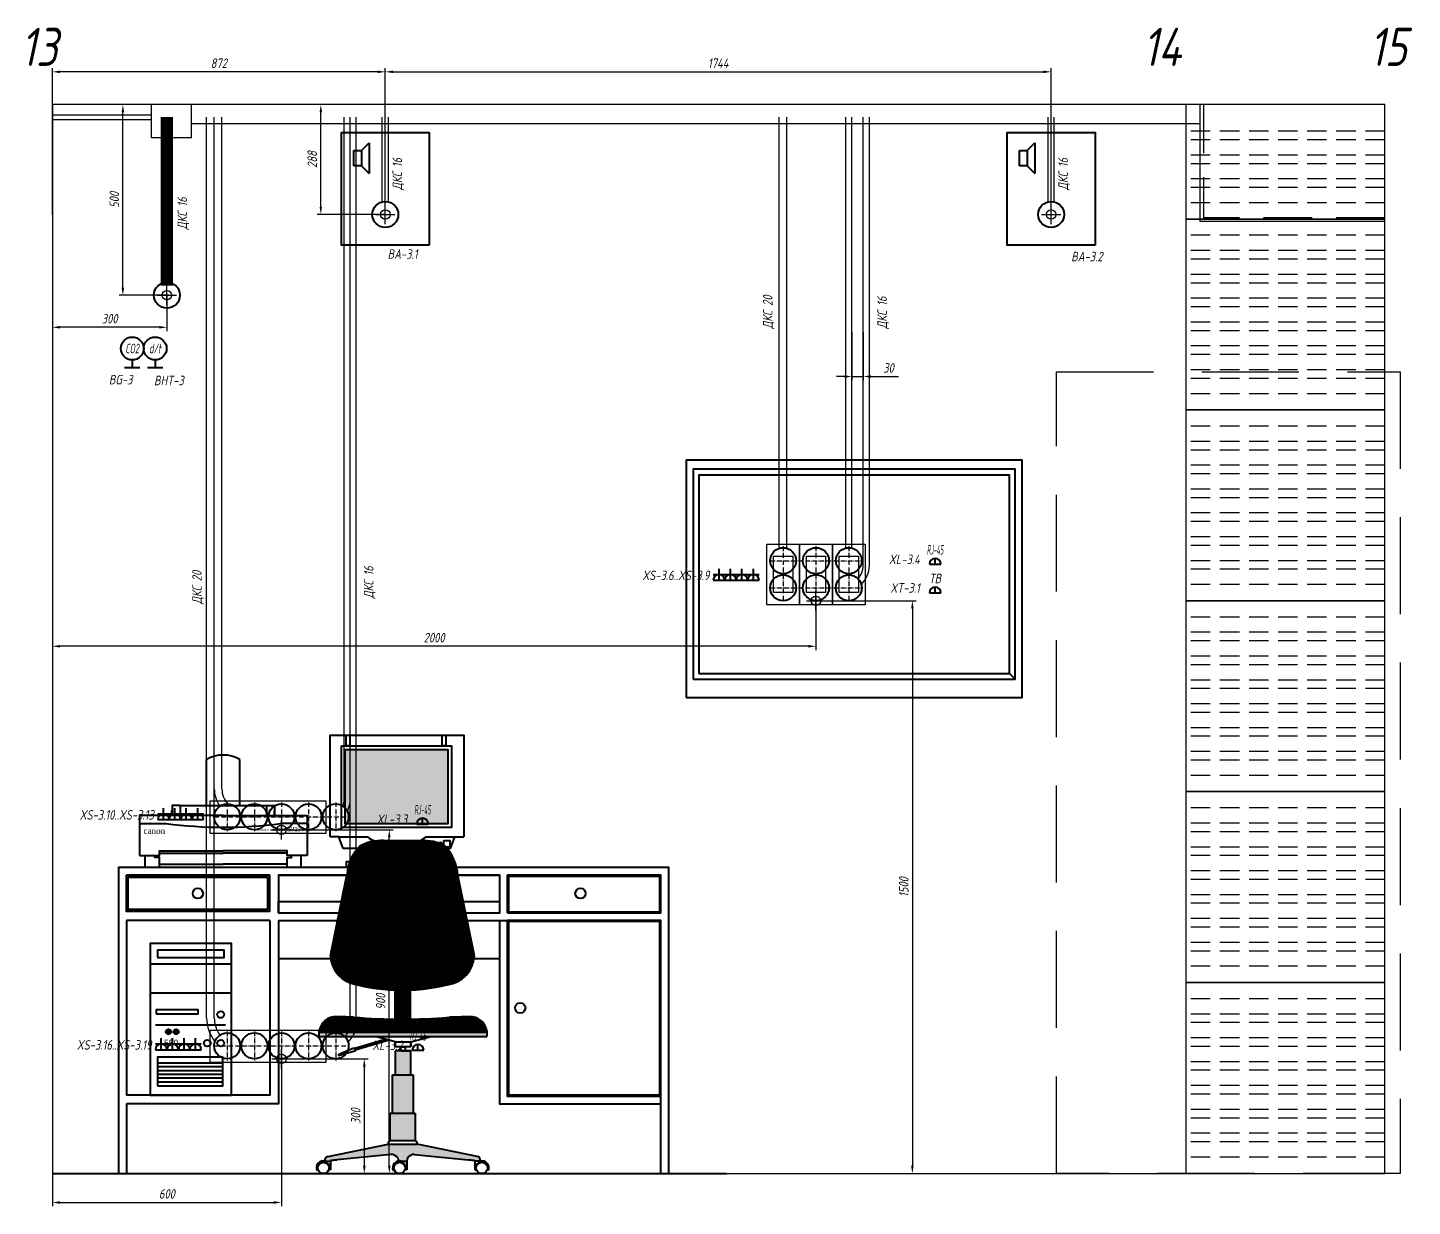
# Model space of a CAD drawing. Header units: millimetres. Extents: x -40374 to 56557, y -58468 to -14063.
# Drawn here: x -569 to 3058, y -31425 to -28337 of the extents above; entities that cross this region are included whole.
import ezdxf
from ezdxf.enums import TextEntityAlignment as Align

# ---------------------------------------------------------------- set-up
doc = ezdxf.new("R2010")
doc.units = ezdxf.units.MM
doc.header["$PDMODE"] = 34
doc.header["$PDSIZE"] = 25
doc.linetypes.add('ACAD_ISO10W100', pattern=[18.5, 12, -3, 0.5, -3])
doc.linetypes.add('DASHED', pattern=[19.05, 12.7, -6.35])
for name, color, linetype in [('01 Черновое', 7, 'Continuous'), ('02 ЭОМ и СС', 7, 'Continuous'), ('03 Потолок', 7, 'Continuous'), ('04 Мебель', 5, 'Continuous'), ('11 Привязка размеры', 7, 'Continuous')]:
    doc.layers.add(name, color=color, linetype=linetype)
doc.layers.add('100 noprint', color=1, linetype='Continuous', plot=False)
doc.styles.get("Standard").update_dxf_attribs({"font": 'Ubuntu-R.ttf'})
doc.styles.add('ГОСТ-ISOCPEUR', font='isocpeui.ttf', dxfattribs={"width": 0.8})
doc.dimstyles.new('ISO-25', dxfattribs={"dimtxt": 2.5, "dimasz": 2.5, "dimexe": 1.25, "dimexo": 0.625, "dimtad": 1, "dimtxsty": 'Standard', "dimcen": 2.5, "dimadec": 0, "dimazin": 0, "dimtfac": 1, "dimtmove": 0, "dimatfit": 3, "dimfxl": 1, "dimarcsym": 0})

# ---------------------------------------------------------------- blocks, each defined once
blk = doc.blocks.new('громкоговоритель')
at = {"color": 0, "lineweight": -2}
for p, q in [((2, 2), (4, 4)), ((4, 4), (4, -4)), ((0, -2), (0, 2)), ((0, 2), (2, 2)), ((2, 2), (2, -2)), ((2, -2), (0, -2)), ((2, -2), (4, -4))]:
    blk.add_line(p, q, dxfattribs=at)
blk = doc.blocks.new('*D614')
at = {"layer": '11 Привязка размеры', "color": 0, "lineweight": -2}
for p, q in [((1589.7, -29135.8), (1589.7, -29260.8)), ((1619.7, -29135.8), (1619.7, -29260.8)), ((1569.7, -29250.8), (1549.7, -29250.8)), ((1589.7, -29250.8), (1619.7, -29250.8)), ((1639.7, -29250.8), (1712.1, -29250.8))]:
    blk.add_line(p, q, dxfattribs=at)
at = {"layer": '11 Привязка размеры', "color": 0}
for points in [[(1569.7, -29254.2), (1569.7, -29247.5), (1589.7, -29250.8)], [(1639.7, -29247.5), (1639.7, -29254.2), (1619.7, -29250.8)]]:
    blk.add_solid(points, dxfattribs=at)
at = {"layer": 'Defpoints', "color": 0}
for p in [(1589.7, -29135.8), (1619.7, -29135.8), (1619.7, -29250.8)]:
    blk.add_point(p, dxfattribs=at)
at = {"layer": '11 Привязка размеры', "color": 0, "insert": (1685.9, -29228.3), "char_height": 25, "attachment_point": 5, "style": 'ГОСТ-ISOCPEUR'}
blk.add_mtext('30', dxfattribs=at)
blk = doc.blocks.new('*D615')
at = {"layer": '11 Привязка размеры', "color": 0, "lineweight": -2}
for p, q in [((95.7, -31038.4), (95.7, -31424.6)), ((-504.3, -31338.4), (-504.3, -31424.6)), ((-484.3, -31414.6), (75.7, -31414.6))]:
    blk.add_line(p, q, dxfattribs=at)
at = {"layer": '11 Привязка размеры', "color": 0}
for points in [[(-484.3, -31411.3), (-484.3, -31418), (-504.3, -31414.6)], [(75.7, -31418), (75.7, -31411.3), (95.7, -31414.6)]]:
    blk.add_solid(points, dxfattribs=at)
at = {"layer": 'Defpoints', "color": 0}
for p in [(95.7, -31038.4), (-504.3, -31338.4), (95.7, -31414.6)]:
    blk.add_point(p, dxfattribs=at)
at = {"layer": '11 Привязка размеры', "color": 0, "insert": (-204.3, -31392.1), "char_height": 25, "attachment_point": 5, "style": 'ГОСТ-ISOCPEUR'}
blk.add_mtext('600', dxfattribs=at)
blk = doc.blocks.new('*D616')
at = {"layer": '11 Привязка размеры', "color": 0, "lineweight": -2}
for p, q in [((95.7, -31038.4), (322.7, -31038.4)), ((312.7, -31058.4), (312.7, -31318.4)), ((95.7, -31338.4), (322.7, -31338.4))]:
    blk.add_line(p, q, dxfattribs=at)
at = {"layer": '11 Привязка размеры', "color": 0}
for points in [[(316, -31058.4), (309.3, -31058.4), (312.7, -31038.4)], [(309.3, -31318.4), (316, -31318.4), (312.7, -31338.4)]]:
    blk.add_solid(points, dxfattribs=at)
at = {"layer": 'Defpoints', "color": 0}
for p in [(95.7, -31038.4), (95.7, -31338.4), (312.7, -31338.4)]:
    blk.add_point(p, dxfattribs=at)
at = {"layer": '11 Привязка размеры', "color": 0, "insert": (290.2, -31188.4), "char_height": 25, "attachment_point": 5, "rotation": 90, "style": 'ГОСТ-ISOCPEUR'}
blk.add_mtext('300', dxfattribs=at)
blk = doc.blocks.new('*D617')
at = {"layer": '11 Привязка размеры', "color": 0, "lineweight": -2}
for p, q in [((95.7, -30438.4), (388.2, -30438.4)), ((378.2, -31318.4), (378.2, -30458.4)), ((96.4, -31338.4), (388.2, -31338.4))]:
    blk.add_line(p, q, dxfattribs=at)
at = {"layer": '11 Привязка размеры', "color": 0}
for points in [[(381.5, -30458.4), (374.9, -30458.4), (378.2, -30438.4)], [(374.9, -31318.4), (381.5, -31318.4), (378.2, -31338.4)]]:
    blk.add_solid(points, dxfattribs=at)
at = {"layer": 'Defpoints', "color": 0}
for p in [(95.7, -30438.4), (378.2, -30438.4), (96.4, -31338.4)]:
    blk.add_point(p, dxfattribs=at)
at = {"layer": '11 Привязка размеры', "color": 0, "insert": (355.7, -30888.4), "char_height": 25, "attachment_point": 5, "rotation": 90, "style": 'ГОСТ-ISOCPEUR'}
blk.add_mtext('900', dxfattribs=at)
blk = doc.blocks.new('*D618')
at = {"layer": '11 Привязка размеры', "color": 0, "lineweight": -2}
for p, q in [((367.7, -28538.4), (188.8, -28538.4)), ((198.8, -28806.4), (198.8, -28558.4)), ((367.7, -28826.4), (188.8, -28826.4))]:
    blk.add_line(p, q, dxfattribs=at)
at = {"layer": '11 Привязка размеры', "color": 0}
for points in [[(202.1, -28558.4), (195.5, -28558.4), (198.8, -28538.4)], [(195.5, -28806.4), (202.1, -28806.4), (198.8, -28826.4)]]:
    blk.add_solid(points, dxfattribs=at)
at = {"layer": 'Defpoints', "color": 0}
for p in [(198.8, -28538.4), (367.7, -28538.4), (367.7, -28826.4)]:
    blk.add_point(p, dxfattribs=at)
at = {"layer": '11 Привязка размеры', "color": 0, "insert": (176.3, -28682.4), "char_height": 25, "attachment_point": 5, "rotation": 90, "style": 'ГОСТ-ISOCPEUR'}
blk.add_mtext('288', dxfattribs=at)
blk = doc.blocks.new('*D619')
at = {"layer": '11 Привязка размеры', "color": 0, "lineweight": -2}
for p, q in [((-504.3, -28826.4), (-504.3, -28442.7)), ((347.7, -28452.7), (-484.3, -28452.7)), ((367.7, -28826.4), (367.7, -28442.7))]:
    blk.add_line(p, q, dxfattribs=at)
at = {"layer": '11 Привязка размеры', "color": 0}
for points in [[(-484.3, -28449.4), (-484.3, -28456), (-504.3, -28452.7)], [(347.7, -28456), (347.7, -28449.4), (367.7, -28452.7)]]:
    blk.add_solid(points, dxfattribs=at)
at = {"layer": 'Defpoints', "color": 0}
for p in [(-504.3, -28452.7), (-504.3, -28826.4), (367.7, -28826.4)]:
    blk.add_point(p, dxfattribs=at)
at = {"layer": '11 Привязка размеры', "color": 0, "insert": (-68.3, -28430.2), "char_height": 25, "attachment_point": 5, "style": 'ГОСТ-ISOCPEUR'}
blk.add_mtext('872', dxfattribs=at)
blk = doc.blocks.new('*D620')
at = {"layer": '11 Привязка размеры', "color": 0, "lineweight": -2}
for p, q in [((367.7, -28826.4), (367.7, -28442.7)), ((387.7, -28452.7), (2091.7, -28452.7)), ((2111.7, -28826.4), (2111.7, -28442.7))]:
    blk.add_line(p, q, dxfattribs=at)
at = {"layer": '11 Привязка размеры', "color": 0}
for points in [[(387.7, -28449.4), (387.7, -28456), (367.7, -28452.7)], [(2091.7, -28456), (2091.7, -28449.4), (2111.7, -28452.7)]]:
    blk.add_solid(points, dxfattribs=at)
at = {"layer": 'Defpoints', "color": 0}
for p in [(2111.7, -28452.7), (367.7, -28826.4), (2111.7, -28826.4)]:
    blk.add_point(p, dxfattribs=at)
at = {"layer": '11 Привязка размеры', "color": 0, "insert": (1239.7, -28430.2), "char_height": 25, "attachment_point": 5, "style": 'ГОСТ-ISOCPEUR'}
blk.add_mtext('1744', dxfattribs=at)
blk = doc.blocks.new('BOBANG~1')
at = {"lineweight": -2}
for points in [[(212.35, 243.98), (212.35, 263.44), (185.5, 263.44), (185.5, 243.98)], [(138.53, 189.52, 1), (139.85, 189.52, 1)], [(140.55, 189.52, 1), (141.88, 189.52, 1)], [(222.6, 189.38), (178.6, 189.38), (178.6, 188.28), (222.6, 188.28)], [(204.33, 160.04), (196.71, 160.04), (180.8, 156.74, 0.02395), (180.73, 156.72, 0.017005), (180.7, 156.72), (180.57, 156.7, 0.30814), (180.26, 156.26), (180.25, 155.62, -0.008166), (180.31, 155.6), (181.62, 155.6), (181.62, 155.74), (197.44, 157.37, -0.243319), (199.28, 156.42), (199.45, 155.66, -0.112803), (200.27, 155.6), (201.59, 155.6), (201.78, 156.42, -0.243319), (203.61, 157.37), (219.43, 155.74), (219.43, 155.6), (220.75, 155.6, -0.008166), (220.8, 155.62), (220.79, 156.26, 0.30814), (220.48, 156.7), (220.35, 156.72, 0.017005), (220.32, 156.72, 0.02395), (220.25, 156.74)]]:
    blk.add_hatch(color=0, dxfattribs=at).paths.add_polyline_path(points)
h = blk.add_hatch(dxfattribs=at)
h.set_pattern_fill('NET3', color=0, scale=0.22, style=0)
h.set_pattern_definition([(0, (4.7289, 2.9199), (0, 0.6985), []), (60, (4.7289, 2.9199), (-0.6049187, 0.34925), []), (120, (4.7289, 2.9199), (-0.6049187, -0.34925), [])])
h.paths.add_polyline_path([(209.32, 207.91, -0.133642), (214.13, 234.24, 0.093564), (211.63, 238.12, 0.145066), (205.4, 239.58), (195.54, 239.58, 0.145066), (189.31, 238.12, 0.172374), (185.92, 230.5), (181.62, 209.37, 0.29236), (186.67, 202.33, 0.13438), (212.75, 201.94, -0.172163)])
h.paths.add_polyline_path([(219.32, 209.37), (215.02, 230.5, 0.077558), (214.13, 234.24, 0.133642), (209.32, 207.91, 0.172163), (212.75, 201.94, 0.009137), (214.49, 202.42, 0.284108)])
h.paths.add_polyline_path([(222.58, 189.38, 0.353189), (218.83, 193.4, 0.006966), (212.78, 193.31, -0.042934), (187.65, 193.33, 0.006069), (182.37, 193.4, 0.350422), (178.6, 189.38)])
h = blk.add_hatch(dxfattribs=at)
h.set_pattern_fill('LINE', color=0, scale=0.165, style=0)
h.set_pattern_definition([(0, (4.72893, 2.91987), (0, 0.523875), [])])
h.paths.add_polyline_path([(202.6, 192.8), (202.6, 200.43, -0.020266), (198.6, 200.41), (198.6, 192.79, 0.006828)])
h = blk.add_hatch(color=0, dxfattribs=at)
h.paths.add_polyline_path([(203.83, 161.03), (203.83, 168.15), (197.23, 168.15), (197.23, 161.03)])
h.paths.add_polyline_path([(203.26, 168.15), (203.26, 178.23), (197.89, 178.23), (197.89, 168.15)])
h.paths.add_polyline_path([(202.64, 178.23), (202.64, 184.54), (200.02, 184.54), (198.6, 184.54), (198.6, 178.23)])
at = {"color": 0, "lineweight": -2}
for p, q in [((178.6, 189.38), (178.6, 188.28)), ((222.6, 189.38), (222.6, 188.28)), ((178.6, 188.28), (222.6, 188.28)), ((198.6, 188.28), (202.64, 188.28)), ((198.6, 185.53), (198.6, 186.89)), ((198.6, 186.89), (198.6, 185.53)), ((198.6, 185.93), (198.6, 185.53)), ((202.64, 185.53), (198.6, 185.53)), ((200.02, 185.53), (201.15, 185.53)), ((200.02, 184.54), (200.02, 185.53)), ((201.15, 185.53), (201.15, 184.54)), ((202.64, 186.89), (202.64, 185.53)), ((202.64, 185.53), (202.64, 186.89)), ((202.64, 185.53), (202.64, 185.93)), ((198.6, 184.54), (198.6, 178.23)), ((202.64, 178.23), (202.64, 184.54)), ((197.89, 168.15), (197.89, 178.23)), ((197.89, 178.23), (203.26, 178.23)), ((203.26, 178.23), (203.26, 168.15)), ((197.23, 161.03), (197.23, 168.15)), ((197.23, 168.15), (203.83, 168.15)), ((203.83, 168.15), (203.83, 161.03)), ((180.57, 156.7), (196.71, 160.04)), ((196.71, 160.04), (204.34, 160.04)), ((197.23, 161.03), (203.83, 161.03)), ((220.48, 156.7), (204.34, 160.04)), ((180.25, 155.6), (180.26, 156.25)), ((197.44, 157.37), (181.62, 155.74)), ((199.28, 156.42), (199.45, 155.66)), ((201.78, 156.42), (201.59, 155.6)), ((203.61, 157.37), (219.43, 155.74)), ((220.8, 155.6), (220.8, 156.25)), ((178.04, 153.22), (178.25, 153.22)), ((180.25, 155.6), (181.62, 155.6)), ((181.62, 153.37), (181.36, 153.37)), ((181.62, 155.6), (181.62, 155.76)), ((181.62, 155.6), (181.62, 155.6)), ((181.62, 155.6), (181.62, 153.37)), ((181.76, 155.76), (183.32, 155.92)), ((198, 153.22), (198.21, 153.22)), ((200.22, 155.6), (201.59, 155.6)), ((201.59, 153.37), (201.33, 153.37)), ((201.59, 155.6), (201.59, 153.37)), ((201.59, 155.6), (201.59, 155.6)), ((219.29, 155.76), (217.73, 155.92)), ((219.43, 155.6), (219.43, 155.76)), ((219.43, 155.6), (219.43, 153.37)), ((220.8, 155.6), (219.43, 155.6)), ((219.43, 155.6), (219.43, 155.6)), ((219.43, 153.37), (219.69, 153.37)), ((223.02, 153.22), (222.81, 153.22))]:
    blk.add_line(p, q, dxfattribs=at)
for points in [[(181.52, 240.53), (181.52, 267.23), (216.52, 267.23), (216.52, 240.53)], [(149.16, 248.75), (149.16, 260.85)], [(157.92, 248.75), (157.92, 260.85)], [(140.08, 246.19), (140.08, 247.49), (140.08, 247.49), (140.08, 247.49)], [(142.24, 248.75), (140.12, 248.75), (140.12, 246.19)], [(142.24, 248.75), (164.84, 248.75)], [(142.24, 248.75), (142.24, 246.19)], [(164.84, 248.75), (166.97, 248.75), (166.97, 246.19)], [(164.84, 248.75), (164.84, 246.19)], [(167, 246.19), (167, 247.49), (167, 247.49), (167, 247.49)], [(153.54, 246.19), (131.61, 246.19), (131.61, 242.23)], [(131.61, 244.83), (131.61, 237.69)], [(131.61, 244.07), (138.55, 244.07)], [(153.54, 246.19), (175.48, 246.19), (175.48, 242.23)], [(175.48, 244.07), (168.54, 244.07)], [(175.48, 244.83), (175.48, 237.69)], [(184.97, 237.5), (183.8, 240.53), (181.52, 240.53)], [(183.8, 240.53), (191.32, 240.53)], [(195.54, 239.58), (205.4, 239.58)], [(206.72, 240.53), (214.24, 240.53)], [(213.07, 237.5), (214.24, 240.53), (216.52, 240.53)], [(131.61, 237.69), (131.61, 235.66)], [(131.61, 235.66), (136.81, 235.66), (136.81, 236.9), (153.54, 236.9)], [(136.81, 236.28), (153.54, 236.28)], [(175.48, 235.66), (170.27, 235.66), (170.27, 236.9), (153.54, 236.9)], [(170.27, 236.28), (153.54, 236.28)], [(175.48, 237.69), (175.48, 235.66)], [(188.76, 237.5), (184.97, 237.5)], [(203.66, 235.14), (207.04, 237.63)], [(213.07, 237.5), (212.17, 237.5)], [(186.26, 232.57), (126.08, 232.57), (126.08, 152.4)], [(133.1, 232.57), (133.1, 235.66)], [(136.81, 232.57), (136.81, 235.11), (135.64, 235.11), (135.64, 235.66)], [(136.81, 233.44), (153.54, 233.44)], [(170.27, 233.44), (153.54, 233.44)], [(170.27, 232.57), (170.27, 235.11), (171.44, 235.11), (171.44, 235.66)], [(173.99, 232.57), (173.99, 235.66)], [(186.26, 232.57), (185.84, 232.57), (185.84, 234.07), (186.73, 234.07)], [(270.24, 152.4), (270.24, 232.57), (214.68, 232.57)], [(128.16, 230.49), (128.16, 221.02)], [(165.63, 230.49), (128.16, 230.49)], [(165.63, 230.49), (165.63, 221.02), (128.16, 221.02)], [(168, 230.49), (185.92, 230.49)], [(168, 230.49), (168, 220.65)], [(185.92, 230.49), (168, 230.49), (168, 220.65), (183.91, 220.65)], [(181.62, 209.37), (185.92, 230.5)], [(219.32, 209.37), (215.02, 230.5)], [(217.02, 220.65), (226, 220.65), (226, 230.49), (215.02, 230.49)], [(215.02, 230.49), (226, 230.49)], [(217.02, 220.65), (226, 220.65), (226, 230.49)], [(228, 220.65), (228, 230.49)], [(228, 230.49), (268.16, 230.49)], [(228.37, 230.49), (265.83, 230.49)], [(268.16, 220.65), (268.16, 230.49)], [(168, 220.65), (168, 223.65), (184.52, 223.65)], [(216.41, 223.65), (226, 223.65)], [(168, 218.65), (168, 170.65), (128.16, 170.65)], [(165.74, 218.65), (165.74, 172.91), (128.16, 172.91)], [(165.74, 218.65), (128.16, 218.65)], [(128.16, 218.65), (128.16, 172.91)], [(168, 220.65), (183.91, 220.65)], [(168, 218.65), (183.51, 218.65)], [(168, 218.65), (168, 208.65), (181.69, 208.65)], [(217.43, 218.65), (228, 218.65)], [(225.92, 218.65), (225.92, 170.65), (268.16, 170.65)], [(227.92, 218.65), (227.92, 172.65), (268.16, 172.65)], [(228, 220.65), (268.16, 220.65)], [(228, 218.65), (268.16, 218.65)], [(268.16, 152.4), (268.16, 218.65)], [(134.38, 207.33), (155.71, 207.33)], [(219.24, 208.65), (225.92, 208.65)], [(134.38, 199.69), (155.71, 199.69)], [(198.6, 192.79), (198.6, 200.41)], [(202.6, 192.8), (202.6, 200.43)], [(135.81, 191.34), (154.11, 191.34)], [(178.6, 189.38), (221.48, 189.38)], [(178.6, 189.38), (222.6, 189.38)], [(178.6, 189.38), (178.6, 189.38)], [(178.6, 189.38), (178.6, 189.38)], [(222.58, 189.86), (222.58, 189.38)], [(187.73, 185.22), (183.83, 183.57)], [(196.22, 187.52), (188, 185.08)], [(196.97, 187.32), (188.12, 184.7)], [(198.6, 186.89), (193.34, 188.28)], [(198.6, 186.89), (202.64, 186.89)], [(202.64, 186.89), (207.9, 188.28)], [(136.34, 181.39), (153.4, 181.39)], [(187.98, 184.42), (183.95, 183.26)], [(200.02, 184.54), (202.64, 184.54), (198.6, 184.54)], [(136.34, 180.39), (153.4, 180.39)], [(136.34, 179.39), (153.4, 179.39)], [(136.34, 178.39), (153.4, 178.39)], [(136.34, 177.39), (153.4, 177.39)], [(136.34, 176.39), (153.4, 176.39)], [(128.16, 170.65), (128.16, 152.4)], [(108.8, 152.4), (285.36, 152.4)], [(126.08, 152.4), (128.16, 152.4)]]:
    blk.add_lwpolyline(points, dxfattribs=at)
for points in [[(185.74, 267.2), (186.71, 267.2), (186.71, 264.44), (185.74, 264.44)], [(210.86, 267.2), (211.83, 267.2), (211.83, 264.44), (210.86, 264.44)], [(184.5, 264.44), (213.35, 264.44), (213.35, 242.98), (184.5, 242.98)], [(185.5, 263.44), (212.35, 263.44), (212.35, 243.98), (185.5, 243.98)], [(211.34, 239.64), (212.92, 239.64), (212.92, 237.84), (211.34, 237.84)], [(128.16, 230.49), (165.63, 230.49), (165.63, 221.02), (128.16, 221.02)], [(128.66, 229.99), (165.13, 229.99), (165.13, 221.52), (128.66, 221.52)], [(228, 220.65), (268.16, 220.65), (268.16, 230.49), (228, 230.49)], [(228.3, 220.95), (267.86, 220.95), (267.86, 230.19), (228.3, 230.19)], [(227.92, 172.65), (268.16, 172.65), (268.16, 218.65), (227.92, 218.65)], [(228.22, 172.95), (267.86, 172.95), (267.86, 218.35), (228.22, 218.35)], [(134.38, 172.91), (155.71, 172.91), (155.71, 212.65), (134.38, 212.65)], [(136.34, 208.92), (153.76, 208.92), (153.76, 210.88), (136.34, 210.88)], [(135.98, 194.18), (147, 194.18), (147, 195.25), (135.98, 195.25)], [(136.34, 175.35), (153.4, 175.35), (153.4, 182.81), (136.34, 182.81)]]:
    blk.add_lwpolyline(points, close=True, dxfattribs=at)
for centre, radius in [((206.99, 238.6), 0.525), ((208.71, 238.6), 0.525), ((210.37, 238.6), 0.525), ((146.9, 225.75), 1.35), ((247.1, 225.75), 1.35), ((231.33, 195.73), 1.35), ((152.87, 194), 0.888), ((139.19, 189.52), 0.662), ((141.21, 189.52), 0.662), ((149.36, 186.52), 0.888), ((152.87, 186.52), 0.888), ((179.78, 153.83), 1.48), ((199.74, 153.83), 1.48), ((221.28, 153.83), 1.48)]:
    blk.add_circle(centre, radius, dxfattribs=at)
for centre, radius, start, end in [((153.54, 253), 8.99, 60.8336, 119.1664), ((153.54, 355.51), 112.44, 262.3367, 277.6633), ((194.9, 228.34), 11.26, 86.7355, 119.7517), ((199.02, 251.82), 13.67, 235.7081, 244.6695), ((199.02, 251.82), 13.67, 296.4245, 304.2919), ((206.04, 228.34), 11.26, 60.2483, 93.2645), ((198.33, 229.54), 12.45, 136.4608, 175.5814), ((202.6, 229.54), 12.45, 4.4186, 43.5392), ((141.08, 212.23), 50.96, 355.1366, 25.5847), ((260.09, 212.23), 50.96, 154.4153, 184.8634), ((189.65, 209.8), 8.05, 183.048, 248.2352), ((181.73, 209.76), 10.29, 310.5793, 0.0917), ((219.45, 209.76), 10.29, 179.9083, 229.4207), ((211.28, 209.8), 8.05, 277.2198, 356.952), ((200.42, 249.78), 49.4, 253.8402, 286.5486), ((183, 189.03), 4.41, 98.1962, 175.4426), ((182.37, -23.98), 217.38, 88.609, 90), ((200.34, 339.37), 146.59, 265.0345, 274.8682), ((218.87, -23.98), 217.38, 90, 91.6059), ((218.22, 189.07), 4.38, 4.1436, 81.9543), ((187.66, 184.76), 0.466, 314.0103, 81.6492), ((183.91, 183.43), 0.17, 124.5619, 281.3028), ((197.7, 160.16), 0.992, 118.1154, 185.2718), ((199.03, 160.08), 2.32, 180.268, 180.9795), ((203.36, 160.16), 0.992, 354.7282, 61.8846), ((202.02, 160.09), 2.32, 358.9003, 359.984), ((180.73, 156.25), 0.472, 89.4945, 180), ((180.98, 156), 0.769, 99.9949, 108.9032), ((197.44, 155.12), 2.25, 35.2984, 90), ((203.61, 155.12), 2.25, 90, 144.7016), ((220.07, 156), 0.769, 71.0968, 80.0051), ((220.32, 156.25), 0.472, 0, 90.5055), ((179.78, 153.83), 1.85, 73.3162, 199.4467), ((179.78, 153.83), 1.65, 343.8011, 201.8945), ((199.74, 153.83), 1.85, 73.3162, 199.4467), ((199.74, 153.83), 1.65, 343.8011, 201.8945), ((221.28, 153.83), 1.65, 338.1055, 196.1989), ((221.28, 153.83), 1.85, 340.5533, 106.6838)]:
    blk.add_arc(centre, radius, start, end, dxfattribs=at)
at = {"color": 0, "lineweight": -2, "attachment_point": 1}
for s, insert, char_height in [('\\fVNI-Times|b0|i0|c0|p2;BJ230', (170.51, 243.12), 1.08), ('550', (138.02, 187.41), 1.7)]:
    blk.add_mtext(s, dxfattribs=dict(at, insert=insert, char_height=char_height))
for s, insert, char_height, width in [('\\fVNI-Times|b0|i0|c0|p2;canon', (132.65, 242.92), 1.575, 4.6557), ('\\fVNI-Times|b0|i0|c0|p2;BUBBLE JET PRINTER', (162.51, 242.6), 0.504, 11.2256)]:
    blk.add_mtext(s, dxfattribs=dict(at, insert=insert, char_height=char_height, width=width))
blk = doc.blocks.new('*D660')
at = {"layer": '11 Привязка размеры', "color": 0, "lineweight": -2}
for p, q in [((-504.3, -29838.4), (-504.3, -29967.6)), ((1495.7, -29838.4), (1495.7, -29967.6)), ((1475.7, -29957.6), (-484.3, -29957.6))]:
    blk.add_line(p, q, dxfattribs=at)
at = {"layer": '11 Привязка размеры', "color": 0}
for points in [[(-484.3, -29954.2), (-484.3, -29960.9), (-504.3, -29957.6)], [(1475.7, -29960.9), (1475.7, -29954.2), (1495.7, -29957.6)]]:
    blk.add_solid(points, dxfattribs=at)
at = {"layer": 'Defpoints', "color": 0}
for p in [(-504.3, -29838.4), (1495.7, -29838.4), (-504.3, -29957.6)]:
    blk.add_point(p, dxfattribs=at)
at = {"layer": '11 Привязка размеры', "color": 0, "insert": (495.7, -29935.1), "char_height": 25, "attachment_point": 5, "style": 'ГОСТ-ISOCPEUR'}
blk.add_mtext('2000', dxfattribs=at)
blk = doc.blocks.new('*D661')
at = {"layer": '11 Привязка размеры', "color": 0, "lineweight": -2}
for p, q in [((1495.7, -29838.4), (1758.2, -29838.4)), ((1748.2, -29858.4), (1748.2, -31318.4)), ((1595.7, -31338.4), (1758.2, -31338.4))]:
    blk.add_line(p, q, dxfattribs=at)
at = {"layer": '11 Привязка размеры', "color": 0}
for points in [[(1751.6, -29858.4), (1744.9, -29858.4), (1748.2, -29838.4)], [(1744.9, -31318.4), (1751.6, -31318.4), (1748.2, -31338.4)]]:
    blk.add_solid(points, dxfattribs=at)
at = {"layer": 'Defpoints', "color": 0}
for p in [(1495.7, -29838.4), (1595.7, -31338.4), (1748.2, -31338.4)]:
    blk.add_point(p, dxfattribs=at)
at = {"layer": '11 Привязка размеры', "color": 0, "insert": (1725.7, -30588.4), "char_height": 25, "attachment_point": 5, "rotation": 90, "style": 'ГОСТ-ISOCPEUR'}
blk.add_mtext('1500', dxfattribs=at)
blk = doc.blocks.new('*D686')
at = {"layer": '11 Привязка размеры', "color": 0, "lineweight": -2}
for p, q in [((-504.3, -29037.9), (-504.3, -29131.9)), ((-204.3, -29037.9), (-204.3, -29131.9)), ((-224.3, -29121.9), (-484.3, -29121.9))]:
    blk.add_line(p, q, dxfattribs=at)
at = {"layer": '11 Привязка размеры', "color": 0}
for points in [[(-484.3, -29118.6), (-484.3, -29125.2), (-504.3, -29121.9)], [(-224.3, -29125.2), (-224.3, -29118.6), (-204.3, -29121.9)]]:
    blk.add_solid(points, dxfattribs=at)
at = {"layer": 'Defpoints', "color": 0}
for p in [(-504.3, -29037.9), (-204.3, -29037.9), (-504.3, -29121.9)]:
    blk.add_point(p, dxfattribs=at)
at = {"layer": '11 Привязка размеры', "color": 0, "insert": (-354.3, -29099.4), "char_height": 25, "attachment_point": 5, "style": 'ГОСТ-ISOCPEUR'}
blk.add_mtext('300', dxfattribs=at)
blk = doc.blocks.new('*D687')
at = {"layer": '11 Привязка размеры', "color": 0, "lineweight": -2}
for p, q in [((-200.3, -28538.4), (-329.7, -28538.4)), ((-319.7, -29017.9), (-319.7, -28558.4)), ((-200.3, -29037.9), (-329.7, -29037.9))]:
    blk.add_line(p, q, dxfattribs=at)
at = {"layer": '11 Привязка размеры', "color": 0}
for points in [[(-316.3, -28558.4), (-323, -28558.4), (-319.7, -28538.4)], [(-323, -29017.9), (-316.3, -29017.9), (-319.7, -29037.9)]]:
    blk.add_solid(points, dxfattribs=at)
at = {"layer": 'Defpoints', "color": 0}
for p in [(-319.7, -28538.4), (-200.3, -28538.4), (-200.3, -29037.9)]:
    blk.add_point(p, dxfattribs=at)
at = {"layer": '11 Привязка размеры', "color": 0, "insert": (-342.2, -28788.1), "char_height": 25, "attachment_point": 5, "rotation": 90, "style": 'ГОСТ-ISOCPEUR'}
blk.add_mtext('500', dxfattribs=at)
blk = doc.blocks.new('датчик CO2')
at = {"color": 0, "lineweight": -2}
for p, q in [((-2, 0), (2, 0)), ((0, 2), (0, 0))]:
    blk.add_line(p, q, dxfattribs=at)
blk.add_circle((0, 5), 3, dxfattribs=at)
at = {"color": 0, "lineweight": -2, "style": 'ГОСТ-ISOCPEUR', "width": 0.6}
blk.add_text('CO2', height=2.5, rotation=360, dxfattribs=at).set_placement((-0.01, 5), align=Align.MIDDLE_CENTER)
blk = doc.blocks.new('датчик температуры и влажности')
at = {"color": 0, "lineweight": -2}
for p, q in [((-2, 0), (2, 0)), ((0, 2), (0, 0))]:
    blk.add_line(p, q, dxfattribs=at)
blk.add_circle((0, 5), 3, dxfattribs=at)
at = {"color": 0, "lineweight": -2, "style": 'ГОСТ-ISOCPEUR', "width": 0.6}
blk.add_text('d/t', height=2.5, rotation=360, dxfattribs=at).set_placement((-0.01, 5), align=Align.MIDDLE_CENTER)
blk = doc.blocks.new('розетка RJ-45')
at = {"color": 0, "lineweight": -2}
for p, q in [((-1.5, 0), (1.5, 0)), ((0, 0), (0, 1.5))]:
    blk.add_line(p, q, dxfattribs=at)
blk.add_arc((0, 0), 1.5, 0, 180, dxfattribs=at)
at = {"color": 0, "lineweight": -2, "style": 'ГОСТ-ISOCPEUR', "width": 0.4}
blk.add_text('RJ-45', height=2.5, dxfattribs=at).set_placement((0, 2.5), align=Align.CENTER)
blk = doc.blocks.new('розетка скрытая трехполюсная')
at = {"color": 0, "lineweight": -2}
for p, q in [((-1.5, 1.5), (1.5, 1.5)), ((-1.5, 0), (1.5, 0)), ((0, 0), (0, 3))]:
    blk.add_line(p, q, dxfattribs=at)
blk.add_arc((0, 0), 1.5, 0, 180, dxfattribs=at)
blk = doc.blocks.new('розетка ТВ')
at = {"color": 0, "lineweight": -2}
for p, q in [((-1.5, 0), (1.5, 0)), ((0, 0), (0, 1.5))]:
    blk.add_line(p, q, dxfattribs=at)
blk.add_arc((0, 0), 1.5, 0, 180, dxfattribs=at)
at = {"color": 0, "lineweight": -2, "style": 'ГОСТ-ISOCPEUR', "width": 0.8}
blk.add_text('ТВ', height=2.5, dxfattribs=at).set_placement((0, 2.5), align=Align.CENTER)

msp = doc.modelspace()

# ---------------------------------------------------------------- linework, layer by layer
for p, q in [((2465.7, -31338.4), (2465.7, -28538.4)), ((2985.7, -29338.4), (2465.7, -29338.4)), ((2985.7, -30338.4), (2465.7, -30338.4))]:
    msp.add_line(p, q)
for points in [[(2465.7, -29338.4), (2985.7, -29338.4), (2985.7, -28838.4), (2465.7, -28838.4)], [(2465.7, -28838.4), (2985.7, -28838.4)], [(2985.7, -29338.4), (2465.7, -29338.4)], [(2465.7, -30338.4), (2985.7, -30338.4), (2985.7, -29838.4), (2465.7, -29838.4)], [(2465.7, -29838.4), (2985.7, -29838.4)], [(2985.7, -30338.4), (2465.7, -30338.4)], [(2465.7, -31338.4), (2985.7, -31338.4), (2985.7, -30838.4), (2465.7, -30838.4)], [(2465.7, -30838.4), (2985.7, -30838.4)]]:
    msp.add_lwpolyline(points)
at = {"layer": '01 Черновое'}
msp.add_lwpolyline([(2985.7, -31338.4), (2985.7, -28538.4), (-504.3, -28538.4), (-504.3, -31338.4)], close=True, dxfattribs=at)
at = {"layer": '01 Черновое', "linetype": 'DASHED', "ltscale": 20}
msp.add_lwpolyline([(3025.7, -29238.4), (3025.7, -31338.4), (2125.7, -31338.4), (2125.7, -29238.4)], close=True, dxfattribs=at)
at = {"layer": '02 ЭОМ и СС', "color": 1}
for p, q in [((-100.3, -30930.8), (-100.3, -28571.4)), ((-100.3, -30930.8), (-100.3, -28571.4)), ((-80.3, -30930.8), (-80.3, -28571.4)), ((-80.3, -30930.8), (-80.3, -28571.4)), ((-60.3, -30330.8), (-60.3, -28571.4)), ((-60.3, -30330.8), (-60.3, -28571.4)), ((1399.7, -29701.1), (1399.7, -28571.4)), ((1399.7, -29701.1), (1399.7, -28571.4)), ((1419.7, -29701.1), (1419.7, -28571.4)), ((1419.7, -29701.1), (1419.7, -28571.4))]:
    msp.add_line(p, q, dxfattribs=at)
at = {"layer": '02 ЭОМ и СС', "color": 6}
for p, q in [((259.7, -30358.8), (259.7, -28571.4)), ((259.7, -30358.8), (259.7, -28571.4)), ((275.7, -30946.3), (275.7, -28571.4)), ((275.7, -30358.8), (275.7, -28571.4)), ((275.7, -30946.3), (275.7, -28571.4)), ((275.7, -30358.8), (275.7, -28571.4)), ((291.7, -30946.3), (291.7, -28571.4)), ((291.7, -30946.3), (291.7, -28571.4)), ((1573.7, -29700.1), (1573.7, -28571.4)), ((1573.7, -29700.1), (1573.7, -28571.4)), ((1589.7, -29700.1), (1589.7, -28571.4)), ((1589.7, -29700.1), (1589.7, -28571.4)), ((1619.7, -29746.3), (1619.7, -28571.4)), ((1619.7, -29746.3), (1619.7, -28571.4)), ((1635.7, -29746.3), (1635.7, -28571.4)), ((1635.7, -29746.3), (1635.7, -28571.4))]:
    msp.add_line(p, q, dxfattribs=at)
at = {"layer": '02 ЭОМ и СС'}
for p, q in [((359.7, -28793.3), (359.7, -28571.4)), ((359.7, -28793.3), (359.7, -28571.4)), ((375.7, -28793.3), (375.7, -28571.4)), ((375.7, -28793.3), (375.7, -28571.4)), ((2103.7, -28793.3), (2103.7, -28571.4)), ((2103.7, -28793.3), (2103.7, -28571.4)), ((2119.7, -28793.3), (2119.7, -28571.4)), ((2119.7, -28793.3), (2119.7, -28571.4))]:
    msp.add_line(p, q, dxfattribs=at)
at = {"layer": '02 ЭОМ и СС', "color": 254, "const_width": 16}
msp.add_lwpolyline([(-212.3, -29013.1), (-212.3, -28571.4)], dxfattribs=at)
msp.add_lwpolyline([(-212.3, -29013.1), (-212.3, -28571.4)], dxfattribs=at)
at = {"layer": '02 ЭОМ и СС', "const_width": 16, "flags": 128}
msp.add_lwpolyline([(-196.3, -29013.1), (-196.3, -28571.4)], dxfattribs=at)
msp.add_lwpolyline([(-196.3, -29013.1), (-196.3, -28571.4)], dxfattribs=at)
at = {"layer": '02 ЭОМ и СС', "lineweight": 40, "flags": 128}
for points in [[(482.7, -28906.4), (252.7, -28906.4), (252.7, -28611.4), (482.7, -28611.4)], [(2226.7, -28906.4), (1996.7, -28906.4), (1996.7, -28611.4), (2226.7, -28611.4)]]:
    msp.add_lwpolyline(points, close=True, dxfattribs=at)
at = {"layer": '02 ЭОМ и СС', "lineweight": 40}
for centre in [(367.7, -28826.4), (367.7, -28826.4), (2111.7, -28826.4), (2111.7, -28826.4), (-204.3, -29037.9), (-204.3, -29037.9)]:
    msp.add_circle(centre, 34, dxfattribs=at)
at = {"layer": '02 ЭОМ и СС', "color": 1, "lineweight": 40}
for centre in [(1409.7, -29733.4), (1409.7, -29733.4), (1495.7, -29733.4), (1495.7, -29733.4), (1409.7, -29804.4), (1409.7, -29804.4), (1495.7, -29804.4), (1495.7, -29804.4), (-46.3, -30404.4), (-46.3, -30404.4), (24.7, -30404.4), (24.7, -30404.4), (95.7, -30404.4), (95.7, -30404.4), (166.7, -30404.4), (166.7, -30404.4), (-46.3, -31004.4), (-46.3, -31004.4), (24.7, -31004.4), (24.7, -31004.4), (95.7, -31004.4), (95.7, -31004.4), (166.7, -31004.4), (166.7, -31004.4)]:
    msp.add_circle(centre, 34, dxfattribs=at)
at = {"layer": '02 ЭОМ и СС', "color": 6, "lineweight": 40}
for centre in [(1581.7, -29733.4), (1581.7, -29733.4), (1581.7, -29804.4), (1581.7, -29804.4), (237.7, -30404.4), (237.7, -30404.4), (237.7, -31004.4), (237.7, -31004.4)]:
    msp.add_circle(centre, 34, dxfattribs=at)
at = {"layer": '02 ЭОМ и СС', "color": 6}
for centre, radius, start in [((1571.7, -29746.3), 48, 315), ((1571.7, -29746.3), 48, 315), ((1571.7, -29746.3), 64, 311.5369), ((1571.7, -29746.3), 64, 311.5369), ((211.7, -30358.8), 48, 338.9809), ((211.7, -30358.8), 48, 338.9809), ((211.7, -30358.8), 64, 331.7586), ((211.7, -30358.8), 64, 331.7586), ((227.7, -30946.3), 48, 315), ((227.7, -30946.3), 48, 315), ((227.7, -30946.3), 64, 311.5369), ((227.7, -30946.3), 64, 311.5369)]:
    msp.add_arc(centre, radius, start, 0, dxfattribs=at)
at = {"layer": '02 ЭОМ и СС', "color": 1}
for centre, radius, end in [((-0.3, -30330.8), 80, 214.8965), ((-0.3, -30330.8), 80, 214.8965), ((-0.3, -30330.8), 60, 222.7633), ((-0.3, -30330.8), 60, 222.7633), ((-0.3, -30930.8), 100, 218.6209), ((-0.3, -30930.8), 100, 218.6209), ((-0.3, -30930.8), 80, 214.8965), ((-0.3, -30930.8), 80, 214.8965)]:
    msp.add_arc(centre, radius, 180, end, dxfattribs=at)
at = {"layer": '03 Потолок', "color": 1, "lineweight": -2}
for p, q in [((-244.3, -28625.4), (-244.3, -28538.4)), ((-140.3, -28625.4), (-140.3, -28538.4)), ((2501.2, -28538.4), (2501.2, -28844.9)), ((-503.6, -28565.4), (-244.3, -28565.4)), ((-503.6, -28577.9), (-244.3, -28577.9)), ((-140.3, -28588.4), (2501.2, -28588.4)), ((-140.3, -28625.4), (-244.3, -28625.4)), ((2985.7, -28844.9), (2501.2, -28844.9))]:
    msp.add_line(p, q, dxfattribs=at)
at = {"layer": '03 Потолок', "color": 1, "linetype": 'DASHED', "ltscale": 10}
for p in [(2510.7, -28538.4), (2985.7, -28835.4)]:
    msp.add_line(p, (2510.7, -28835.4), dxfattribs=at)
at = {"layer": '04 Мебель', "lineweight": 40, "flags": 128}
for points in [[(1155.4, -30092), (2036.1, -30092), (2036.1, -29470), (1155.4, -29470)], [(1173.7, -30043.9), (2017.7, -30043.9), (2017.7, -29493.9), (1173.7, -29493.9)], [(1188.7, -30028.9), (2002.7, -30028.9), (2002.7, -29508.9), (1188.7, -29508.9)]]:
    msp.add_lwpolyline(points, close=True, dxfattribs=at)
msp.add_lwpolyline([(2002.7, -30028.9), (2017.7, -30043.9)], dxfattribs=at)
at = {"layer": '100 noprint', "linetype": 'DASHED', "ltscale": 4}
for p, q in [((2985.7, -28608.4), (2465.7, -28608.4)), ((2985.7, -28630.9), (2465.7, -28630.9)), ((2985.7, -28670.9), (2465.7, -28670.9)), ((2985.7, -28693.4), (2465.7, -28693.4)), ((2985.7, -28733.4), (2465.7, -28733.4)), ((2985.7, -28755.9), (2465.7, -28755.9)), ((2985.7, -28795.9), (2465.7, -28795.9)), ((2985.7, -28880.9), (2465.7, -28880.9)), ((2985.7, -28920.9), (2465.7, -28920.9)), ((2985.7, -28943.4), (2465.7, -28943.4)), ((2985.7, -28983.4), (2465.7, -28983.4)), ((2985.7, -29005.9), (2465.7, -29005.9)), ((2985.7, -29045.9), (2465.7, -29045.9)), ((2985.7, -29068.4), (2465.7, -29068.4)), ((2985.7, -29108.4), (2465.7, -29108.4)), ((2985.7, -29130.9), (2465.7, -29130.9)), ((2985.7, -29170.9), (2465.7, -29170.9)), ((2985.7, -29193.4), (2465.7, -29193.4)), ((2985.7, -29233.4), (2465.7, -29233.4)), ((2985.7, -29255.9), (2465.7, -29255.9)), ((2985.7, -29295.9), (2465.7, -29295.9)), ((2985.7, -29380.9), (2465.7, -29380.9)), ((2985.7, -29420.9), (2465.7, -29420.9)), ((2985.7, -29443.4), (2465.7, -29443.4)), ((2985.7, -29483.4), (2465.7, -29483.4)), ((2985.7, -29505.9), (2465.7, -29505.9)), ((2985.7, -29545.9), (2465.7, -29545.9)), ((2985.7, -29568.4), (2465.7, -29568.4)), ((2985.7, -29608.4), (2465.7, -29608.4)), ((2985.7, -29630.9), (2465.7, -29630.9)), ((2985.7, -29670.9), (2465.7, -29670.9)), ((2985.7, -29693.4), (2465.7, -29693.4)), ((2985.7, -29733.4), (2465.7, -29733.4)), ((2985.7, -29755.9), (2465.7, -29755.9)), ((2985.7, -29795.9), (2465.7, -29795.9)), ((2985.7, -29880.9), (2465.7, -29880.9)), ((2985.7, -29920.9), (2465.7, -29920.9)), ((2985.7, -29943.4), (2465.7, -29943.4)), ((2985.7, -29983.4), (2465.7, -29983.4)), ((2985.7, -30005.9), (2465.7, -30005.9)), ((2985.7, -30045.9), (2465.7, -30045.9)), ((2985.7, -30068.4), (2465.7, -30068.4)), ((2985.7, -30108.4), (2465.7, -30108.4)), ((2985.7, -30130.9), (2465.7, -30130.9)), ((2985.7, -30170.9), (2465.7, -30170.9)), ((2985.7, -30193.4), (2465.7, -30193.4)), ((2985.7, -30233.4), (2465.7, -30233.4)), ((2985.7, -30255.9), (2465.7, -30255.9)), ((2985.7, -30295.9), (2465.7, -30295.9)), ((2985.7, -30380.9), (2465.7, -30380.9)), ((2985.7, -30420.9), (2465.7, -30420.9)), ((2985.7, -30443.4), (2465.7, -30443.4)), ((2985.7, -30483.4), (2465.7, -30483.4)), ((2985.7, -30505.9), (2465.7, -30505.9)), ((2985.7, -30545.9), (2465.7, -30545.9)), ((2985.7, -30568.4), (2465.7, -30568.4)), ((2985.7, -30608.4), (2465.7, -30608.4)), ((2985.7, -30630.9), (2465.7, -30630.9)), ((2985.7, -30670.9), (2465.7, -30670.9)), ((2985.7, -30693.4), (2465.7, -30693.4)), ((2985.7, -30733.4), (2465.7, -30733.4)), ((2985.7, -30755.9), (2465.7, -30755.9)), ((2985.7, -30795.9), (2465.7, -30795.9)), ((2985.7, -30880.9), (2465.7, -30880.9)), ((2985.7, -30920.9), (2465.7, -30920.9)), ((2985.7, -30943.4), (2465.7, -30943.4)), ((2985.7, -30983.4), (2465.7, -30983.4)), ((2985.7, -31005.9), (2465.7, -31005.9)), ((2985.7, -31045.9), (2465.7, -31045.9)), ((2985.7, -31068.4), (2465.7, -31068.4)), ((2985.7, -31108.4), (2465.7, -31108.4)), ((2985.7, -31130.9), (2465.7, -31130.9)), ((2985.7, -31170.9), (2465.7, -31170.9)), ((2985.7, -31193.4), (2465.7, -31193.4)), ((2985.7, -31233.4), (2465.7, -31233.4)), ((2985.7, -31255.9), (2465.7, -31255.9)), ((2985.7, -31295.9), (2465.7, -31295.9))]:
    msp.add_line(p, q, dxfattribs=at)
at = {"layer": '100 noprint', "color": 2, "lineweight": -2}
for points in [[(1452.7, -29848.7), (1366.7, -29848.7), (1366.7, -29689.7), (1452.7, -29689.7)], [(1452.7, -29848.7), (1366.7, -29848.7), (1366.7, -29689.7), (1452.7, -29689.7)], [(1538.7, -29848.7), (1452.7, -29848.7), (1452.7, -29689.7), (1538.7, -29689.7)], [(1538.7, -29848.7), (1452.7, -29848.7), (1452.7, -29689.7), (1538.7, -29689.7)], [(1624.7, -29848.7), (1538.7, -29848.7), (1538.7, -29689.7), (1624.7, -29689.7)], [(1624.7, -29848.7), (1538.7, -29848.7), (1538.7, -29689.7), (1624.7, -29689.7)], [(1384.7, -29816.7), (1384.7, -29721.7), (1434.7, -29721.7), (1434.7, -29816.7)], [(1384.7, -29816.7), (1384.7, -29721.7), (1434.7, -29721.7), (1434.7, -29816.7)], [(1470.7, -29816.7), (1470.7, -29721.7), (1520.7, -29721.7), (1520.7, -29816.7)], [(1470.7, -29816.7), (1470.7, -29721.7), (1520.7, -29721.7), (1520.7, -29816.7)], [(1556.7, -29816.7), (1556.7, -29721.7), (1606.7, -29721.7), (1606.7, -29816.7)], [(1556.7, -29816.7), (1556.7, -29721.7), (1606.7, -29721.7), (1606.7, -29816.7)], [(-91.3, -30447.8), (-91.3, -30362.8), (211.7, -30362.8), (211.7, -30447.8)], [(-91.3, -30447.8), (-91.3, -30362.8), (211.7, -30362.8), (211.7, -30447.8)], [(-91.3, -31047.8), (-91.3, -30962.8), (211.7, -30962.8), (211.7, -31047.8)], [(-91.3, -31047.8), (-91.3, -30962.8), (211.7, -30962.8), (211.7, -31047.8)]]:
    msp.add_lwpolyline(points, close=True, dxfattribs=at)
at = {"layer": '11 Привязка размеры', "linetype": 'ACAD_ISO10W100'}
for p, q in [((1409.7, -29695.5), (1409.7, -29842.3)), ((1409.7, -29695.5), (1409.7, -29842.3)), ((1495.7, -29695.5), (1495.7, -29842.3)), ((1495.7, -29695.5), (1495.7, -29842.3)), ((1581.7, -29695.5), (1581.7, -29842.3)), ((1581.7, -29695.5), (1581.7, -29842.3)), ((1375.7, -29733.4), (1615.7, -29733.4)), ((1375.7, -29733.4), (1615.7, -29733.4)), ((1375.7, -29804.4), (1615.7, -29804.4)), ((1375.7, -29804.4), (1615.7, -29804.4)), ((-46.3, -30366.5), (-46.3, -30442.3)), ((-46.3, -30366.5), (-46.3, -30442.3)), ((24.7, -30366.5), (24.7, -30442.3)), ((24.7, -30366.5), (24.7, -30442.3)), ((95.7, -30366.5), (95.7, -30442.3)), ((95.7, -30366.5), (95.7, -30442.3)), ((166.7, -30366.5), (166.7, -30442.3)), ((166.7, -30366.5), (166.7, -30442.3)), ((237.7, -30366.5), (237.7, -30442.3)), ((237.7, -30366.5), (237.7, -30442.3)), ((-80.3, -30404.4), (271.7, -30404.4)), ((-80.3, -30404.4), (271.7, -30404.4)), ((-46.3, -30966.5), (-46.3, -31042.3)), ((-46.3, -30966.5), (-46.3, -31042.3)), ((24.7, -30966.5), (24.7, -31042.3)), ((24.7, -30966.5), (24.7, -31042.3)), ((95.7, -30966.5), (95.7, -31042.3)), ((95.7, -30966.5), (95.7, -31042.3)), ((166.7, -30966.5), (166.7, -31042.3)), ((166.7, -30966.5), (166.7, -31042.3)), ((237.7, -30966.5), (237.7, -31042.3)), ((237.7, -30966.5), (237.7, -31042.3)), ((-80.3, -31004.4), (271.7, -31004.4)), ((-80.3, -31004.4), (271.7, -31004.4))]:
    msp.add_line(p, q, dxfattribs=at)
at = {"layer": '11 Привязка размеры', "lineweight": -2}
for p in [(367.7, -28826.4), (367.7, -28826.4), (2111.7, -28826.4), (2111.7, -28826.4), (-204.3, -29037.9), (-204.3, -29037.9), (1495.7, -29838.4), (1495.7, -29838.4), (95.7, -30438.4), (95.7, -30438.4), (95.7, -31038.4), (95.7, -31038.4)]:
    msp.add_point(p, dxfattribs=at)

# ---------------------------------------------------------------- block references
at = {"layer": '02 ЭОМ и СС', "lineweight": 40, "xscale": 10, "yscale": 10, "zscale": 10}
for name, p in [('громкоговоритель', (285.1, -28678.7)), ('громкоговоритель', (2029.1, -28678.7)), ('датчик CO2', (-295.2, -29227.5)), ('датчик температуры и влажности', (-235.2, -29227.5))]:
    msp.add_blockref(name, p, dxfattribs=at)
at = {"layer": '02 ЭОМ и СС', "color": 6, "lineweight": 40, "xscale": 10, "yscale": 10, "zscale": 10}
for name, p in [('розетка RJ-45', (1807.9, -29742.3)), ('розетка ТВ', (1807.9, -29817.3)), ('розетка RJ-45', (465.1, -30423.2)), ('розетка RJ-45', (453.3, -31015.4))]:
    msp.add_blockref(name, p, dxfattribs=at)
at = {"layer": '02 ЭОМ и СС', "color": 1, "lineweight": 40, "xscale": 10, "yscale": 10, "zscale": 10}
for p in [(1241.8, -29784.3), (1271.8, -29784.3), (1301.8, -29784.3), (1331.8, -29784.3), (-213.5, -30411.7), (-183.5, -30411.7), (-153.5, -30411.7), (-123.5, -30411.7), (-219.4, -31014.3), (-189.4, -31014.3), (-159.4, -31014.3), (-129.4, -31014.3)]:
    msp.add_blockref('розетка скрытая трехполюсная', p, dxfattribs=at)
at = {"layer": '04 Мебель', "lineweight": 40, "xscale": 10, "yscale": 10, "zscale": 10}
msp.add_blockref('BOBANG~1', (-1592.2, -32862.4), dxfattribs=at)

# ---------------------------------------------------------------- texts
at = {"layer": '02 ЭОМ и СС', "linetype": 'Continuous', "style": 'ГОСТ-ISOCPEUR', "width": 0.8}
for s, p in [('BA-3.1', (452.4, -28942.4)), ('BA-3.2', (2246.6, -28949.2)), ('BG-3', (-294.5, -29271.6)), ('BHT-3', (-160.2, -29273.8)), ('XL-3.4', (1767.9, -29742.3)), ('XS-3.6..XS-3.9', (1216.8, -29784.3)), ('XT-3.1', (1767.9, -29817.3)), ('XS-3.10..XS-3.13', (-238.5, -30411.7)), ('XL-3.3', (425.1, -30423.2)), ('XS-3.16..XS-3.19', (-244.4, -31014.3)), ('XL-3.2', (413.3, -31015.4))]:
    msp.add_text(s, height=25, dxfattribs=at).set_placement(p, align=Align.RIGHT)
at = {"layer": '02 ЭОМ и СС', "char_height": 25, "width": 270.313, "attachment_point": 1, "rotation": 90, "style": 'ГОСТ-ISOCPEUR'}
for insert in [(386.5, -28762.2), (2130.5, -28762.2), (-176.4, -28865.4)]:
    msp.add_mtext('{ДКС 16}', dxfattribs=dict(at, insert=insert))
at = {"layer": '02 ЭОМ и СС', "color": 1, "char_height": 25, "width": 270.313, "attachment_point": 1, "rotation": 90, "style": 'ГОСТ-ISOCPEUR'}
for insert in [(1356.9, -29125.4), (-138.1, -29846.8)]:
    msp.add_mtext('{ДКС 20}', dxfattribs=dict(at, insert=insert))
at = {"layer": '02 ЭОМ и СС', "color": 6, "char_height": 25, "width": 270.313, "attachment_point": 1, "rotation": 90, "style": 'ГОСТ-ISOCPEUR'}
for insert in [(1656.6, -29125.4), (311.6, -29831.9)]:
    msp.add_mtext('{ДКС 16}', dxfattribs=dict(at, insert=insert))
at = {"layer": '100 noprint', "style": 'ГОСТ-ISOCPEUR', "width": 0.8}
for s, p in [('13', (-538.9, -28387.2)), ('14', (2402.1, -28387.2)), ('15', (2994.6, -28387.2))]:
    msp.add_text(s, height=100, dxfattribs=at).set_placement(p, align=Align.MIDDLE)

# ---------------------------------------------------------------- dimensions: what is measured, and where the dimension line sits
at = {"layer": '11 Привязка размеры'}
dim = msp.add_linear_dim(base=(-504.3, -28452.7), p1=(367.7, -28826.4), p2=(-504.3, -28826.4), dimstyle='ISO-25', override={"dimtxt": 25, "dimasz": 20, "dimexe": 10, "dimexo": 0, "dimgap": 10, "dimdec": 0, "dimtxsty": 'ГОСТ-ISOCPEUR'}, dxfattribs=at)
dim.commit()
dim.dimension.update_dxf_attribs({"geometry": '*D619', "text_midpoint": (-68.3, -28452.7), "dimtype": 160})
for base, p1, p2, picture, middle in [((2111.7, -28452.7), (367.7, -28826.4), (2111.7, -28826.4), '*D620', (1239.7, -28430.2)), ((-504.3, -29121.9), (-204.3, -29037.9), (-504.3, -29037.9), '*D686', (-354.3, -29099.4)), ((1619.7, -29250.8), (1589.7, -29135.8), (1619.7, -29135.8), '*D614', (1685.9, -29228.3)), ((-504.3, -29957.6), (1495.7, -29838.4), (-504.3, -29838.4), '*D660', (495.7, -29935.1)), ((95.7, -31414.6), (-504.3, -31338.4), (95.7, -31038.4), '*D615', (-204.3, -31392.1))]:
    dim = msp.add_linear_dim(base=base, p1=p1, p2=p2, dimstyle='ISO-25', override={"dimtxt": 25, "dimasz": 20, "dimexe": 10, "dimexo": 0, "dimgap": 10, "dimdec": 0, "dimtxsty": 'ГОСТ-ISOCPEUR'}, dxfattribs=at)
    dim.commit()
    dim.dimension.update_dxf_attribs({"geometry": picture, "text_midpoint": middle})
for base, p1, p2, picture, middle in [((-319.6589278, -28538.3789992), (-200.269845, -29037.8789992), (-200.269845, -28538.3789992), '*D687', (-342.1589278, -28788.1289992)), ((198.8, -28538.4), (367.7, -28826.4), (367.7, -28538.4), '*D618', (176.3, -28682.4)), ((1748.2, -31338.4), (1495.7, -29838.4), (1595.7, -31338.4), '*D661', (1725.7, -30588.4)), ((378.2, -30438.4), (96.4, -31338.4), (95.7, -30438.4), '*D617', (355.7, -30888.4)), ((312.7, -31338.4), (95.7, -31038.4), (95.7, -31338.4), '*D616', (290.2, -31188.4))]:
    dim = msp.add_linear_dim(base=base, p1=p1, p2=p2, angle=90, dimstyle='ISO-25', override={"dimtxt": 25, "dimasz": 20, "dimexe": 10, "dimexo": 0, "dimgap": 10, "dimdec": 0, "dimtxsty": 'ГОСТ-ISOCPEUR'}, dxfattribs=at)
    dim.commit()
    dim.dimension.update_dxf_attribs({"geometry": picture, "text_midpoint": middle})

doc.saveas('drawing.dxf')
